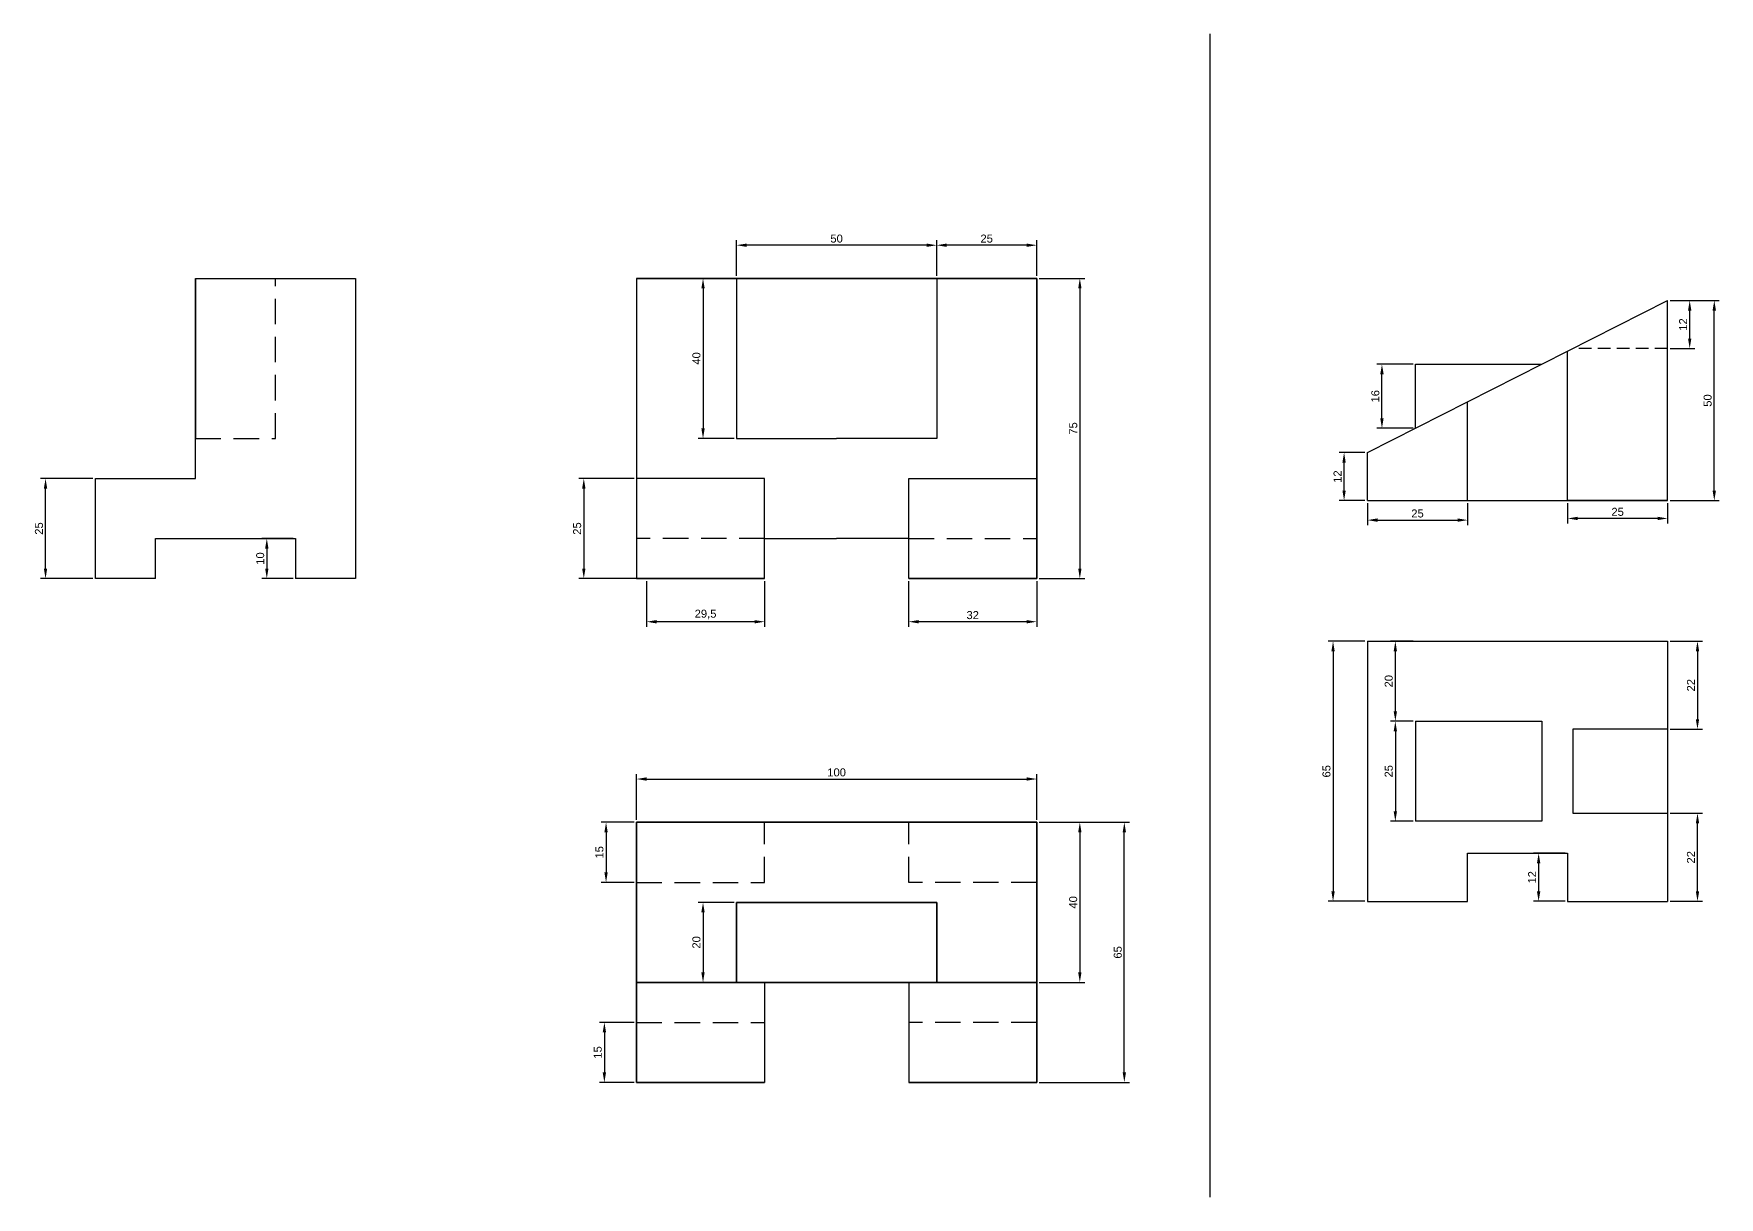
# Model space of a CAD drawing. Header units: millimetres. Extents: x 0 to 8460, y 0 to 1619.
# Drawn here: x 2470.6 to 2891.7, y 1328.3 to 1619.1 of the extents above; entities that cross this region are included whole.
import ezdxf

# ---------------------------------------------------------------- set-up
doc = ezdxf.new("R2010")
doc.units = ezdxf.units.MM
doc.linetypes.add('DASHED2', pattern=[9.525, 6.35, -3.175])
doc.linetypes.add('HIDDEN2', pattern=[4.7625, 3.175, -1.5875])
doc.styles.get("Standard").update_dxf_attribs({"font": 'arial.ttf'})
doc.dimstyles.new('ISO-25', dxfattribs={"dimtxt": 2, "dimasz": 2.5, "dimexe": 1.25, "dimexo": 0.625, "dimtad": 1, "dimtxsty": 'Standard', "dimcen": 2.5, "dimadec": 0, "dimazin": 0, "dimtfac": 1, "dimtmove": 0, "dimatfit": 3, "dimfxl": 1, "dimarcsym": 0})

# ---------------------------------------------------------------- blocks, each defined once
blk = doc.blocks.new('*D1')
at = {"color": 0, "lineweight": -2, "transparency": 16777216}
for p, q in [((2815.2, 1536.48), (2806.19, 1536.48)), ((2807.44, 1522.98), (2807.44, 1533.98)), ((2815.2, 1520.48), (2806.19, 1520.48))]:
    blk.add_line(p, q, dxfattribs=at)
at = {"color": 0, "transparency": 16777216}
for points in [[(2807.02, 1533.98), (2807.86, 1533.98), (2807.44, 1536.48)], [(2807.02, 1522.98), (2807.86, 1522.98), (2807.44, 1520.48)]]:
    blk.add_solid(points, dxfattribs=at)
at = {"layer": 'Defpoints', "color": 0, "transparency": 16777216}
for p in [(2807.44, 1536.48), (2815.83, 1536.48), (2815.83, 1520.48)]:
    blk.add_point(p, dxfattribs=at)
at = {"color": 0, "transparency": 16777216, "insert": (2805.79, 1528.48), "char_height": 2, "attachment_point": 5, "rotation": 90}
blk.add_mtext('16', dxfattribs=at)
blk = doc.blocks.new('*D2')
at = {"color": 0, "lineweight": -2, "transparency": 16777216}
for p, q in [((2879.45, 1552.4), (2891.73, 1552.4)), ((2890.48, 1504.9), (2890.48, 1549.9)), ((2879.45, 1502.4), (2891.73, 1502.4))]:
    blk.add_line(p, q, dxfattribs=at)
at = {"color": 0, "transparency": 16777216}
for points in [[(2890.06, 1549.9), (2890.9, 1549.9), (2890.48, 1552.4)], [(2890.06, 1504.9), (2890.9, 1504.9), (2890.48, 1502.4)]]:
    blk.add_solid(points, dxfattribs=at)
at = {"layer": 'Defpoints', "color": 0, "transparency": 16777216}
for p in [(2878.83, 1552.4), (2890.48, 1552.4), (2878.83, 1502.4)]:
    blk.add_point(p, dxfattribs=at)
at = {"color": 0, "transparency": 16777216, "insert": (2888.83, 1527.4), "char_height": 2, "attachment_point": 5, "rotation": 90}
blk.add_mtext('50', dxfattribs=at)
blk = doc.blocks.new('*D3')
at = {"color": 0, "lineweight": -2, "transparency": 16777216}
for p, q in [((2853.83, 1501.77), (2853.83, 1496.69)), ((2878.83, 1501.77), (2878.83, 1496.69)), ((2876.33, 1497.94), (2856.33, 1497.94))]:
    blk.add_line(p, q, dxfattribs=at)
at = {"color": 0, "transparency": 16777216}
for points in [[(2856.33, 1498.35), (2856.33, 1497.52), (2853.83, 1497.94)], [(2876.33, 1498.35), (2876.33, 1497.52), (2878.83, 1497.94)]]:
    blk.add_solid(points, dxfattribs=at)
at = {"layer": 'Defpoints', "color": 0, "transparency": 16777216}
for p in [(2853.83, 1502.4), (2878.83, 1502.4), (2853.83, 1497.94)]:
    blk.add_point(p, dxfattribs=at)
at = {"color": 0, "transparency": 16777216, "insert": (2866.33, 1499.58), "char_height": 2, "attachment_point": 5}
blk.add_mtext('25', dxfattribs=at)
blk = doc.blocks.new('*D4')
at = {"color": 0, "lineweight": -2, "transparency": 16777216}
for p, q in [((2803.83, 1501.77), (2803.83, 1496.27)), ((2828.83, 1501.77), (2828.83, 1496.27)), ((2806.33, 1497.52), (2826.33, 1497.52))]:
    blk.add_line(p, q, dxfattribs=at)
at = {"color": 0, "transparency": 16777216}
for points in [[(2806.33, 1497.94), (2806.33, 1497.1), (2803.83, 1497.52)], [(2826.33, 1497.94), (2826.33, 1497.1), (2828.83, 1497.52)]]:
    blk.add_solid(points, dxfattribs=at)
at = {"layer": 'Defpoints', "color": 0, "transparency": 16777216}
for p in [(2803.83, 1502.4), (2828.83, 1502.4), (2828.83, 1497.52)]:
    blk.add_point(p, dxfattribs=at)
at = {"color": 0, "transparency": 16777216, "insert": (2816.33, 1499.17), "char_height": 2, "attachment_point": 5}
blk.add_mtext('25', dxfattribs=at)
blk = doc.blocks.new('*D5')
at = {"color": 0, "lineweight": -2, "transparency": 16777216}
for p, q in [((2803.2, 1514.4), (2796.73, 1514.4)), ((2797.98, 1504.9), (2797.98, 1511.9)), ((2803.2, 1502.4), (2796.73, 1502.4))]:
    blk.add_line(p, q, dxfattribs=at)
at = {"color": 0, "transparency": 16777216}
for points in [[(2797.56, 1511.9), (2798.39, 1511.9), (2797.98, 1514.4)], [(2797.56, 1504.9), (2798.39, 1504.9), (2797.98, 1502.4)]]:
    blk.add_solid(points, dxfattribs=at)
at = {"layer": 'Defpoints', "color": 0, "transparency": 16777216}
for p in [(2797.98, 1514.4), (2803.83, 1514.4), (2803.83, 1502.4)]:
    blk.add_point(p, dxfattribs=at)
at = {"color": 0, "transparency": 16777216, "insert": (2796.35, 1508.4), "char_height": 2, "attachment_point": 5, "rotation": 90}
blk.add_mtext('12', dxfattribs=at)
blk = doc.blocks.new('*D6')
at = {"color": 0, "lineweight": -2, "transparency": 16777216}
for p, q in [((2879.45, 1552.4), (2885.58, 1552.4)), ((2884.33, 1542.9), (2884.33, 1549.9)), ((2879.45, 1540.4), (2885.58, 1540.4))]:
    blk.add_line(p, q, dxfattribs=at)
at = {"color": 0, "transparency": 16777216}
for points in [[(2883.92, 1549.9), (2884.75, 1549.9), (2884.33, 1552.4)], [(2883.92, 1542.9), (2884.75, 1542.9), (2884.33, 1540.4)]]:
    blk.add_solid(points, dxfattribs=at)
at = {"layer": 'Defpoints', "color": 0, "transparency": 16777216}
for p in [(2878.83, 1552.4), (2884.33, 1552.4), (2878.83, 1540.4)]:
    blk.add_point(p, dxfattribs=at)
at = {"color": 0, "transparency": 16777216, "insert": (2882.7, 1546.4), "char_height": 2, "attachment_point": 5, "rotation": 90}
blk.add_mtext('12', dxfattribs=at)
blk = doc.blocks.new('*D7')
at = {"color": 0, "lineweight": -2, "transparency": 16777216}
for p, q in [((2623.68, 1482.29), (2623.68, 1470.88)), ((2653.18, 1482.29), (2653.18, 1470.88)), ((2650.68, 1472.13), (2626.18, 1472.13))]:
    blk.add_line(p, q, dxfattribs=at)
at = {"color": 0, "transparency": 16777216}
for points in [[(2626.18, 1472.54), (2626.18, 1471.71), (2623.68, 1472.13)], [(2650.68, 1472.54), (2650.68, 1471.71), (2653.18, 1472.13)]]:
    blk.add_solid(points, dxfattribs=at)
at = {"layer": 'Defpoints', "color": 0, "transparency": 16777216}
for p in [(2623.68, 1482.92), (2653.18, 1482.92), (2623.68, 1472.13)]:
    blk.add_point(p, dxfattribs=at)
at = {"color": 0, "transparency": 16777216, "insert": (2638.43, 1473.95), "char_height": 2, "attachment_point": 5}
blk.add_mtext('29,5', dxfattribs=at)
blk = doc.blocks.new('*D8')
at = {"color": 0, "lineweight": -2, "transparency": 16777216}
for p, q in [((2689.18, 1482.29), (2689.18, 1470.88)), ((2721.18, 1482.29), (2721.18, 1470.88)), ((2718.68, 1472.13), (2691.68, 1472.13))]:
    blk.add_line(p, q, dxfattribs=at)
at = {"color": 0, "transparency": 16777216}
for points in [[(2691.68, 1472.54), (2691.68, 1471.71), (2689.18, 1472.13)], [(2718.68, 1472.54), (2718.68, 1471.71), (2721.18, 1472.13)]]:
    blk.add_solid(points, dxfattribs=at)
at = {"layer": 'Defpoints', "color": 0, "transparency": 16777216}
for p in [(2689.18, 1482.92), (2721.18, 1482.92), (2689.18, 1472.13)]:
    blk.add_point(p, dxfattribs=at)
at = {"color": 0, "transparency": 16777216, "insert": (2705.18, 1473.77), "char_height": 2, "attachment_point": 5}
blk.add_mtext('32', dxfattribs=at)
blk = doc.blocks.new('*D9')
at = {"color": 0, "lineweight": -2, "transparency": 16777216}
for p, q in [((2721.81, 1557.92), (2733.2, 1557.92)), ((2731.95, 1555.42), (2731.95, 1485.42)), ((2721.81, 1482.92), (2733.2, 1482.92))]:
    blk.add_line(p, q, dxfattribs=at)
at = {"color": 0, "transparency": 16777216}
for points in [[(2731.54, 1555.42), (2732.37, 1555.42), (2731.95, 1557.92)], [(2731.54, 1485.42), (2732.37, 1485.42), (2731.95, 1482.92)]]:
    blk.add_solid(points, dxfattribs=at)
at = {"layer": 'Defpoints', "color": 0, "transparency": 16777216}
for p in [(2721.18, 1557.92), (2721.18, 1482.92), (2731.95, 1482.92)]:
    blk.add_point(p, dxfattribs=at)
at = {"color": 0, "transparency": 16777216, "insert": (2730.31, 1520.42), "char_height": 2, "attachment_point": 5, "rotation": 90}
blk.add_mtext('75', dxfattribs=at)
blk = doc.blocks.new('*D10')
at = {"color": 0, "lineweight": -2, "transparency": 16777216}
for p, q in [((2621.18, 1422.63), (2621.18, 1434.07)), ((2623.68, 1432.82), (2718.68, 1432.82)), ((2721.18, 1422.63), (2721.18, 1434.07))]:
    blk.add_line(p, q, dxfattribs=at)
at = {"color": 0, "transparency": 16777216}
for points in [[(2623.68, 1433.24), (2623.68, 1432.41), (2621.18, 1432.82)], [(2718.68, 1433.24), (2718.68, 1432.41), (2721.18, 1432.82)]]:
    blk.add_solid(points, dxfattribs=at)
at = {"layer": 'Defpoints', "color": 0, "transparency": 16777216}
for p in [(2721.18, 1432.82), (2621.18, 1422), (2721.18, 1422)]:
    blk.add_point(p, dxfattribs=at)
at = {"color": 0, "transparency": 16777216, "insert": (2671.18, 1434.47), "char_height": 2, "attachment_point": 5}
blk.add_mtext('100', dxfattribs=at)
blk = doc.blocks.new('*D11')
at = {"color": 0, "lineweight": -2, "transparency": 16777216}
for p, q in [((2646.18, 1558.54), (2646.18, 1567.47)), ((2696.18, 1558.54), (2696.18, 1567.47)), ((2693.68, 1566.22), (2648.68, 1566.22))]:
    blk.add_line(p, q, dxfattribs=at)
at = {"color": 0, "transparency": 16777216}
for points in [[(2648.68, 1566.63), (2648.68, 1565.8), (2646.18, 1566.22)], [(2693.68, 1566.63), (2693.68, 1565.8), (2696.18, 1566.22)]]:
    blk.add_solid(points, dxfattribs=at)
at = {"layer": 'Defpoints', "color": 0, "transparency": 16777216}
for p in [(2646.18, 1566.22), (2646.18, 1557.92), (2696.18, 1557.92)]:
    blk.add_point(p, dxfattribs=at)
at = {"color": 0, "transparency": 16777216, "insert": (2671.18, 1567.86), "char_height": 2, "attachment_point": 5}
blk.add_mtext('50', dxfattribs=at)
blk = doc.blocks.new('*D12')
at = {"color": 0, "lineweight": -2, "transparency": 16777216}
for p, q in [((2696.18, 1558.54), (2696.18, 1567.47)), ((2721.18, 1558.54), (2721.18, 1567.47)), ((2718.68, 1566.22), (2698.68, 1566.22))]:
    blk.add_line(p, q, dxfattribs=at)
at = {"color": 0, "transparency": 16777216}
for points in [[(2698.68, 1566.63), (2698.68, 1565.8), (2696.18, 1566.22)], [(2718.68, 1566.63), (2718.68, 1565.8), (2721.18, 1566.22)]]:
    blk.add_solid(points, dxfattribs=at)
at = {"layer": 'Defpoints', "color": 0, "transparency": 16777216}
for p in [(2696.18, 1566.22), (2696.18, 1557.92), (2721.18, 1557.92)]:
    blk.add_point(p, dxfattribs=at)
at = {"color": 0, "transparency": 16777216, "insert": (2708.68, 1567.86), "char_height": 2, "attachment_point": 5}
blk.add_mtext('25', dxfattribs=at)
blk = doc.blocks.new('*D13')
at = {"color": 0, "lineweight": -2, "transparency": 16777216}
for p, q in [((2620.56, 1507.92), (2606.76, 1507.92)), ((2608.01, 1505.42), (2608.01, 1485.42)), ((2623.06, 1482.92), (2606.76, 1482.92))]:
    blk.add_line(p, q, dxfattribs=at)
at = {"color": 0, "transparency": 16777216}
for points in [[(2607.59, 1505.42), (2608.42, 1505.42), (2608.01, 1507.92)], [(2607.59, 1485.42), (2608.42, 1485.42), (2608.01, 1482.92)]]:
    blk.add_solid(points, dxfattribs=at)
at = {"layer": 'Defpoints', "color": 0, "transparency": 16777216}
for p in [(2621.18, 1507.92), (2608.01, 1482.92), (2623.68, 1482.92)]:
    blk.add_point(p, dxfattribs=at)
at = {"color": 0, "transparency": 16777216, "insert": (2606.36, 1495.42), "char_height": 2, "attachment_point": 5, "rotation": 90}
blk.add_mtext('25', dxfattribs=at)
blk = doc.blocks.new('*D14')
at = {"color": 0, "lineweight": -2, "transparency": 16777216}
for p, q in [((2645.56, 1557.92), (2636.55, 1557.92)), ((2637.8, 1555.42), (2637.8, 1520.42)), ((2645.56, 1517.92), (2636.55, 1517.92))]:
    blk.add_line(p, q, dxfattribs=at)
at = {"color": 0, "transparency": 16777216}
for points in [[(2637.39, 1555.42), (2638.22, 1555.42), (2637.8, 1557.92)], [(2637.39, 1520.42), (2638.22, 1520.42), (2637.8, 1517.92)]]:
    blk.add_solid(points, dxfattribs=at)
at = {"layer": 'Defpoints', "color": 0, "transparency": 16777216}
for p in [(2646.18, 1557.92), (2637.8, 1517.92), (2646.18, 1517.92)]:
    blk.add_point(p, dxfattribs=at)
at = {"color": 0, "transparency": 16777216, "insert": (2636.16, 1537.92), "char_height": 2, "attachment_point": 5, "rotation": 90}
blk.add_mtext('40', dxfattribs=at)
blk = doc.blocks.new('*D15')
at = {"color": 0, "lineweight": -2, "transparency": 16777216}
for p, q in [((2645.56, 1402), (2636.55, 1402)), ((2637.8, 1399.5), (2637.8, 1384.5)), ((2645.56, 1382), (2636.55, 1382))]:
    blk.add_line(p, q, dxfattribs=at)
at = {"color": 0, "transparency": 16777216}
for points in [[(2637.38, 1399.5), (2638.21, 1399.5), (2637.8, 1402)], [(2637.38, 1384.5), (2638.21, 1384.5), (2637.8, 1382)]]:
    blk.add_solid(points, dxfattribs=at)
at = {"layer": 'Defpoints', "color": 0, "transparency": 16777216}
for p in [(2646.18, 1402), (2637.8, 1382), (2646.18, 1382)]:
    blk.add_point(p, dxfattribs=at)
at = {"color": 0, "transparency": 16777216, "insert": (2636.15, 1392), "char_height": 2, "attachment_point": 5, "rotation": 90}
blk.add_mtext('20', dxfattribs=at)
blk = doc.blocks.new('*D16')
at = {"color": 0, "lineweight": -2, "transparency": 16777216}
for p, q in [((2620.56, 1422), (2612.32, 1422)), ((2613.57, 1419.5), (2613.57, 1409.5)), ((2620.56, 1407), (2612.32, 1407))]:
    blk.add_line(p, q, dxfattribs=at)
at = {"color": 0, "transparency": 16777216}
for points in [[(2613.15, 1419.5), (2613.98, 1419.5), (2613.57, 1422)], [(2613.15, 1409.5), (2613.98, 1409.5), (2613.57, 1407)]]:
    blk.add_solid(points, dxfattribs=at)
at = {"layer": 'Defpoints', "color": 0, "transparency": 16777216}
for p in [(2621.18, 1422), (2613.57, 1407), (2621.18, 1407)]:
    blk.add_point(p, dxfattribs=at)
at = {"color": 0, "transparency": 16777216, "insert": (2611.92, 1414.5), "char_height": 2, "attachment_point": 5, "rotation": 90}
blk.add_mtext('15', dxfattribs=at)
blk = doc.blocks.new('*D17')
at = {"color": 0, "lineweight": -2, "transparency": 16777216}
for p, q in [((2620.56, 1372), (2611.9, 1372)), ((2613.15, 1369.5), (2613.15, 1359.5)), ((2620.56, 1357), (2611.9, 1357))]:
    blk.add_line(p, q, dxfattribs=at)
at = {"color": 0, "transparency": 16777216}
for points in [[(2612.73, 1369.5), (2613.57, 1369.5), (2613.15, 1372)], [(2612.73, 1359.5), (2613.57, 1359.5), (2613.15, 1357)]]:
    blk.add_solid(points, dxfattribs=at)
at = {"layer": 'Defpoints', "color": 0, "transparency": 16777216}
for p in [(2621.18, 1372), (2613.15, 1357), (2621.18, 1357)]:
    blk.add_point(p, dxfattribs=at)
at = {"color": 0, "transparency": 16777216, "insert": (2611.5, 1364.5), "char_height": 2, "attachment_point": 5, "rotation": 90}
blk.add_mtext('15', dxfattribs=at)
blk = doc.blocks.new('*D18')
at = {"color": 0, "lineweight": -2, "transparency": 16777216}
for p, q in [((2721.81, 1422), (2733.2, 1422)), ((2731.95, 1419.5), (2731.95, 1384.5)), ((2721.81, 1382), (2733.2, 1382))]:
    blk.add_line(p, q, dxfattribs=at)
at = {"color": 0, "transparency": 16777216}
for points in [[(2731.53, 1419.5), (2732.37, 1419.5), (2731.95, 1422)], [(2731.53, 1384.5), (2732.37, 1384.5), (2731.95, 1382)]]:
    blk.add_solid(points, dxfattribs=at)
at = {"layer": 'Defpoints', "color": 0, "transparency": 16777216}
for p in [(2721.18, 1422), (2721.18, 1382), (2731.95, 1382)]:
    blk.add_point(p, dxfattribs=at)
at = {"color": 0, "transparency": 16777216, "insert": (2730.3, 1402), "char_height": 2, "attachment_point": 5, "rotation": 90}
blk.add_mtext('40', dxfattribs=at)
blk = doc.blocks.new('*D19')
at = {"color": 0, "lineweight": -2, "transparency": 16777216}
for p, q in [((2721.81, 1422), (2744.32, 1422)), ((2743.07, 1359.5), (2743.07, 1419.5)), ((2721.81, 1357), (2744.32, 1357))]:
    blk.add_line(p, q, dxfattribs=at)
at = {"color": 0, "transparency": 16777216}
for points in [[(2742.66, 1419.5), (2743.49, 1419.5), (2743.07, 1422)], [(2742.66, 1359.5), (2743.49, 1359.5), (2743.07, 1357)]]:
    blk.add_solid(points, dxfattribs=at)
at = {"layer": 'Defpoints', "color": 0, "transparency": 16777216}
for p in [(2721.18, 1422), (2743.07, 1422), (2721.18, 1357)]:
    blk.add_point(p, dxfattribs=at)
at = {"color": 0, "transparency": 16777216, "insert": (2741.43, 1389.5), "char_height": 2, "attachment_point": 5, "rotation": 90}
blk.add_mtext('65', dxfattribs=at)
blk = doc.blocks.new('*D20')
at = {"color": 0, "lineweight": -2, "transparency": 16777216}
for p, q in [((2485.36, 1507.92), (2472.27, 1507.92)), ((2473.52, 1485.42), (2473.52, 1505.42)), ((2485.36, 1482.92), (2472.27, 1482.92))]:
    blk.add_line(p, q, dxfattribs=at)
at = {"color": 0, "transparency": 16777216}
for points in [[(2473.1, 1505.42), (2473.93, 1505.42), (2473.52, 1507.92)], [(2473.1, 1485.42), (2473.93, 1485.42), (2473.52, 1482.92)]]:
    blk.add_solid(points, dxfattribs=at)
at = {"layer": 'Defpoints', "color": 0, "transparency": 16777216}
for p in [(2473.52, 1507.92), (2485.98, 1507.92), (2485.98, 1482.92)]:
    blk.add_point(p, dxfattribs=at)
at = {"color": 0, "transparency": 16777216, "insert": (2471.87, 1495.42), "char_height": 2, "attachment_point": 5, "rotation": 90}
blk.add_mtext('25', dxfattribs=at)
blk = doc.blocks.new('*D21')
at = {"color": 0, "lineweight": -2, "transparency": 16777216}
for p, q in [((2535.36, 1492.92), (2527.55, 1492.92)), ((2528.8, 1490.42), (2528.8, 1485.42)), ((2535.36, 1482.92), (2527.55, 1482.92))]:
    blk.add_line(p, q, dxfattribs=at)
at = {"color": 0, "transparency": 16777216}
for points in [[(2528.39, 1490.42), (2529.22, 1490.42), (2528.8, 1492.92)], [(2528.39, 1485.42), (2529.22, 1485.42), (2528.8, 1482.92)]]:
    blk.add_solid(points, dxfattribs=at)
at = {"layer": 'Defpoints', "color": 0, "transparency": 16777216}
for p in [(2535.98, 1492.92), (2528.8, 1482.92), (2535.98, 1482.92)]:
    blk.add_point(p, dxfattribs=at)
at = {"color": 0, "transparency": 16777216, "insert": (2527.16, 1487.92), "char_height": 2, "attachment_point": 5, "rotation": 90}
blk.add_mtext('10', dxfattribs=at)
blk = doc.blocks.new('*D22')
at = {"color": 0, "lineweight": -2, "transparency": 16777216}
for p, q in [((2815.2, 1447.26), (2809.54, 1447.26)), ((2810.79, 1444.76), (2810.79, 1424.76)), ((2815.2, 1422.26), (2809.54, 1422.26))]:
    blk.add_line(p, q, dxfattribs=at)
at = {"color": 0, "transparency": 16777216}
for points in [[(2810.37, 1444.76), (2811.2, 1444.76), (2810.79, 1447.26)], [(2810.37, 1424.76), (2811.2, 1424.76), (2810.79, 1422.26)]]:
    blk.add_solid(points, dxfattribs=at)
at = {"layer": 'Defpoints', "color": 0, "transparency": 16777216}
for p in [(2815.83, 1447.26), (2810.79, 1422.26), (2815.83, 1422.26)]:
    blk.add_point(p, dxfattribs=at)
at = {"color": 0, "transparency": 16777216, "insert": (2809.14, 1434.76), "char_height": 2, "attachment_point": 5, "rotation": 90}
blk.add_mtext('25', dxfattribs=at)
blk = doc.blocks.new('*D23')
at = {"color": 0, "lineweight": -2, "transparency": 16777216}
for p, q in [((2879.45, 1467.26), (2887.53, 1467.26)), ((2886.28, 1464.76), (2886.28, 1447.76)), ((2879.45, 1445.26), (2887.53, 1445.26))]:
    blk.add_line(p, q, dxfattribs=at)
at = {"color": 0, "transparency": 16777216}
for points in [[(2885.87, 1464.76), (2886.7, 1464.76), (2886.28, 1467.26)], [(2885.87, 1447.76), (2886.7, 1447.76), (2886.28, 1445.26)]]:
    blk.add_solid(points, dxfattribs=at)
at = {"layer": 'Defpoints', "color": 0, "transparency": 16777216}
for p in [(2878.83, 1467.26), (2878.83, 1445.26), (2886.28, 1445.26)]:
    blk.add_point(p, dxfattribs=at)
at = {"color": 0, "transparency": 16777216, "insert": (2884.65, 1456.26), "char_height": 2, "attachment_point": 5, "rotation": 90}
blk.add_mtext('22', dxfattribs=at)
blk = doc.blocks.new('*D24')
at = {"color": 0, "lineweight": -2, "transparency": 16777216}
for p, q in [((2879.45, 1424.26), (2887.53, 1424.26)), ((2886.28, 1404.76), (2886.28, 1421.76)), ((2879.45, 1402.26), (2887.53, 1402.26))]:
    blk.add_line(p, q, dxfattribs=at)
at = {"color": 0, "transparency": 16777216}
for points in [[(2885.87, 1421.76), (2886.7, 1421.76), (2886.28, 1424.26)], [(2885.87, 1404.76), (2886.7, 1404.76), (2886.28, 1402.26)]]:
    blk.add_solid(points, dxfattribs=at)
at = {"layer": 'Defpoints', "color": 0, "transparency": 16777216}
for p in [(2878.83, 1424.26), (2886.28, 1424.26), (2878.83, 1402.26)]:
    blk.add_point(p, dxfattribs=at)
at = {"color": 0, "transparency": 16777216, "insert": (2884.65, 1413.26), "char_height": 2, "attachment_point": 5, "rotation": 90}
blk.add_mtext('22', dxfattribs=at)
blk = doc.blocks.new('*D25')
at = {"color": 0, "lineweight": -2, "transparency": 16777216}
for p, q in [((2803.2, 1467.26), (2793.97, 1467.26)), ((2795.22, 1464.76), (2795.22, 1404.76)), ((2803.2, 1402.26), (2793.97, 1402.26))]:
    blk.add_line(p, q, dxfattribs=at)
at = {"color": 0, "transparency": 16777216}
for points in [[(2794.81, 1464.76), (2795.64, 1464.76), (2795.22, 1467.26)], [(2794.81, 1404.76), (2795.64, 1404.76), (2795.22, 1402.26)]]:
    blk.add_solid(points, dxfattribs=at)
at = {"layer": 'Defpoints', "color": 0, "transparency": 16777216}
for p in [(2803.83, 1467.26), (2795.22, 1402.26), (2803.83, 1402.26)]:
    blk.add_point(p, dxfattribs=at)
at = {"color": 0, "transparency": 16777216, "insert": (2793.58, 1434.76), "char_height": 2, "attachment_point": 5, "rotation": 90}
blk.add_mtext('65', dxfattribs=at)
blk = doc.blocks.new('*D26')
at = {"color": 0, "lineweight": -2, "transparency": 16777216}
for p, q in [((2853.2, 1414.26), (2845.34, 1414.26)), ((2846.59, 1411.76), (2846.59, 1404.76)), ((2853.2, 1402.26), (2845.34, 1402.26))]:
    blk.add_line(p, q, dxfattribs=at)
at = {"color": 0, "transparency": 16777216}
for points in [[(2846.17, 1411.76), (2847.01, 1411.76), (2846.59, 1414.26)], [(2846.17, 1404.76), (2847.01, 1404.76), (2846.59, 1402.26)]]:
    blk.add_solid(points, dxfattribs=at)
at = {"layer": 'Defpoints', "color": 0, "transparency": 16777216}
for p in [(2853.83, 1414.26), (2846.59, 1402.26), (2853.83, 1402.26)]:
    blk.add_point(p, dxfattribs=at)
at = {"color": 0, "transparency": 16777216, "insert": (2844.96, 1408.26), "char_height": 2, "attachment_point": 5, "rotation": 90}
blk.add_mtext('12', dxfattribs=at)
blk = doc.blocks.new('*D27')
at = {"color": 0, "lineweight": -2, "transparency": 16777216}
for p, q in [((2815.2, 1467.26), (2809.54, 1467.26)), ((2810.79, 1449.76), (2810.79, 1464.76)), ((2815.2, 1447.26), (2809.54, 1447.26))]:
    blk.add_line(p, q, dxfattribs=at)
at = {"color": 0, "transparency": 16777216}
for points in [[(2810.37, 1464.76), (2811.2, 1464.76), (2810.79, 1467.26)], [(2810.37, 1449.76), (2811.2, 1449.76), (2810.79, 1447.26)]]:
    blk.add_solid(points, dxfattribs=at)
at = {"layer": 'Defpoints', "color": 0, "transparency": 16777216}
for p in [(2810.79, 1467.26), (2815.83, 1467.26), (2815.83, 1447.26)]:
    blk.add_point(p, dxfattribs=at)
at = {"color": 0, "transparency": 16777216, "insert": (2809.14, 1457.26), "char_height": 2, "attachment_point": 5, "rotation": 90}
blk.add_mtext('20', dxfattribs=at)

msp = doc.modelspace()

# ---------------------------------------------------------------- linework, layer by layer
for p, q in [((2764.395, 1619.069), (2764.395, 1328.3)), ((2510.983, 1557.919), (2550.983, 1557.919)), ((2510.983, 1507.919), (2510.983, 1557.919)), ((2510.983, 1557.919), (2510.983, 1517.919)), ((2550.983, 1557.919), (2550.983, 1482.919)), ((2721.184, 1557.919), (2621.184, 1557.919)), ((2621.184, 1557.919), (2621.184, 1482.919)), ((2621.184, 1557.919), (2646.184, 1557.919)), ((2621.184, 1557.919), (2721.184, 1557.919)), ((2646.184, 1557.919), (2646.184, 1517.919)), ((2721.184, 1557.919), (2696.184, 1557.919)), ((2696.184, 1557.919), (2696.184, 1517.919)), ((2721.184, 1482.919), (2721.184, 1557.919)), ((2721.184, 1557.919), (2721.184, 1482.919)), ((2803.829, 1514.397), (2878.829, 1552.397)), ((2878.829, 1502.397), (2878.829, 1552.397)), ((2878.829, 1540.397), (2878.829, 1552.397)), ((2853.829, 1502.397), (2853.829, 1539.73)), ((2815.829, 1520.477), (2815.829, 1536.477)), ((2815.829, 1536.477), (2847.408, 1536.477)), ((2828.829, 1502.397), (2828.829, 1527.064)), ((2646.184, 1517.919), (2671.184, 1517.919)), ((2696.184, 1517.919), (2671.184, 1517.919)), ((2803.829, 1502.397), (2803.829, 1514.397)), ((2485.983, 1482.919), (2485.983, 1507.919)), ((2485.983, 1482.919), (2485.983, 1507.919)), ((2485.983, 1507.919), (2510.983, 1507.919)), ((2653.184, 1507.919), (2621.184, 1507.919)), ((2653.184, 1482.919), (2653.184, 1507.919)), ((2689.184, 1482.919), (2689.184, 1507.919)), ((2689.184, 1507.919), (2721.184, 1507.919)), ((2803.829, 1502.397), (2878.829, 1502.397)), ((2803.829, 1502.397), (2828.829, 1502.397)), ((2878.829, 1502.397), (2853.829, 1502.397)), ((2500.983, 1482.919), (2500.983, 1492.919)), ((2500.983, 1492.919), (2535.983, 1492.919)), ((2535.983, 1492.919), (2535.983, 1482.919)), ((2653.184, 1482.919), (2653.184, 1492.919)), ((2653.184, 1492.919), (2671.184, 1492.919)), ((2689.184, 1492.919), (2671.184, 1492.919)), ((2689.184, 1482.919), (2689.184, 1492.919)), ((2500.983, 1482.919), (2485.983, 1482.919)), ((2550.983, 1482.919), (2535.983, 1482.919)), ((2621.184, 1482.919), (2653.184, 1482.919)), ((2653.184, 1482.919), (2621.184, 1482.919)), ((2721.184, 1482.919), (2689.184, 1482.919)), ((2689.184, 1482.919), (2721.184, 1482.919)), ((2803.829, 1467.256), (2878.829, 1467.256)), ((2803.829, 1467.256), (2803.829, 1402.256)), ((2878.829, 1467.256), (2878.829, 1402.256)), ((2815.829, 1447.256), (2847.408, 1447.256)), ((2815.829, 1447.256), (2815.829, 1422.256)), ((2847.408, 1447.256), (2847.408, 1422.256)), ((2878.829, 1445.256), (2855.145, 1445.256)), ((2855.145, 1445.256), (2855.145, 1424.256)), ((2855.145, 1424.256), (2878.829, 1424.256)), ((2621.184, 1422.003), (2721.184, 1422.003)), ((2621.184, 1357.003), (2621.184, 1422.003)), ((2721.184, 1422.003), (2621.184, 1422.003)), ((2621.184, 1422.003), (2621.184, 1357.003)), ((2721.184, 1422.003), (2721.184, 1357.003)), ((2721.184, 1357.003), (2721.184, 1422.003)), ((2847.408, 1422.256), (2815.829, 1422.256)), ((2828.829, 1402.256), (2828.829, 1414.256)), ((2828.829, 1414.256), (2853.829, 1414.256)), ((2853.829, 1414.256), (2853.829, 1402.256)), ((2646.184, 1382.003), (2646.184, 1402.003)), ((2646.184, 1402.003), (2696.184, 1402.003)), ((2696.184, 1402.003), (2646.184, 1402.003)), ((2646.184, 1402.003), (2646.184, 1382.003)), ((2696.184, 1402.003), (2696.184, 1382.003)), ((2696.184, 1382.003), (2696.184, 1402.003)), ((2803.829, 1402.256), (2828.829, 1402.256)), ((2853.829, 1402.256), (2878.829, 1402.256)), ((2621.184, 1382.003), (2646.184, 1382.003)), ((2621.184, 1382.003), (2653.184, 1382.003)), ((2646.184, 1382.003), (2621.184, 1382.003)), ((2646.184, 1382.003), (2696.184, 1382.003)), ((2696.184, 1382.003), (2646.184, 1382.003)), ((2653.184, 1382.003), (2653.184, 1357.003)), ((2721.184, 1382.003), (2689.184, 1382.003)), ((2689.184, 1382.003), (2689.184, 1357.003)), ((2696.184, 1382.003), (2721.184, 1382.003)), ((2721.184, 1382.003), (2696.184, 1382.003)), ((2621.184, 1357.003), (2653.184, 1357.003)), ((2653.184, 1357.003), (2621.184, 1357.003)), ((2721.184, 1357.003), (2689.184, 1357.003)), ((2689.184, 1357.003), (2721.184, 1357.003))]:
    msp.add_line(p, q)
at = {"linetype": 'DASHED2'}
for p, q in [((2530.983, 1517.919), (2530.983, 1557.919)), ((2510.983, 1517.919), (2530.983, 1517.919)), ((2653.184, 1492.919), (2621.184, 1492.919)), ((2689.184, 1492.919), (2721.184, 1492.919)), ((2653.184, 1407.003), (2653.184, 1422.003)), ((2689.184, 1407.003), (2689.184, 1422.003)), ((2621.184, 1407.003), (2653.184, 1407.003)), ((2721.184, 1407.003), (2689.184, 1407.003)), ((2621.184, 1372.003), (2653.184, 1372.003)), ((2721.184, 1372.003), (2689.184, 1372.003))]:
    msp.add_line(p, q, dxfattribs=at)
at = {"linetype": 'HIDDEN2'}
msp.add_line((2878.829, 1540.397), (2855.145, 1540.397), dxfattribs=at)

# ---------------------------------------------------------------- dimensions: what is measured, and where the dimension line sits
for base, p1, p2, picture, middle in [((2646.184, 1566.216), (2696.184, 1557.919), (2646.184, 1557.919), '*D11', (2671.184, 1567.862)), ((2696.184, 1566.216), (2721.184, 1557.919), (2696.184, 1557.919), '*D12', (2708.684, 1567.862)), ((2828.829, 1497.52), (2803.829, 1502.397), (2828.829, 1502.397), '*D4', (2816.329, 1499.166)), ((2853.829, 1497.937), (2878.829, 1502.397), (2853.829, 1502.397), '*D3', (2866.329, 1499.583)), ((2623.684, 1472.127), (2653.184, 1482.919), (2623.684, 1482.919), '*D7', (2638.434, 1473.954)), ((2689.184, 1472.127), (2721.184, 1482.919), (2689.184, 1482.919), '*D8', (2705.184, 1473.774)), ((2721.184, 1432.825), (2621.184, 1422.003), (2721.184, 1422.003), '*D10', (2671.184, 1434.471))]:
    dim = msp.add_linear_dim(base=base, p1=p1, p2=p2, dimstyle='ISO-25')
    dim.commit()
    dim.dimension.update_dxf_attribs({"geometry": picture, "text_midpoint": middle})
for base, p1, p2, picture, middle in [((2637.803, 1517.919), (2646.184, 1557.919), (2646.184, 1517.919), '*D14', (2636.157, 1537.919)), ((2731.954, 1482.919), (2721.184, 1557.919), (2721.184, 1482.919), '*D9', (2730.312, 1520.419)), ((2884.334, 1552.397), (2878.829, 1540.397), (2878.829, 1552.397), '*D6', (2882.705, 1546.397)), ((2807.438, 1536.477), (2815.829, 1520.477), (2815.829, 1536.477), '*D1', (2805.792, 1528.477)), ((2797.976, 1514.397), (2803.829, 1502.397), (2803.829, 1514.397), '*D5', (2796.347, 1508.397)), ((2473.517, 1507.919), (2485.983, 1482.919), (2485.983, 1507.919), '*D20', (2471.871, 1495.419)), ((2608.008, 1482.919), (2621.184, 1507.919), (2623.684, 1482.919), '*D13', (2606.362, 1495.419)), ((2528.802, 1482.919), (2535.983, 1492.919), (2535.983, 1482.919), '*D21', (2527.156, 1487.919)), ((2795.222, 1402.256), (2803.829, 1467.256), (2803.829, 1402.256), '*D25', (2793.576, 1434.756)), ((2810.788, 1467.256), (2815.829, 1447.256), (2815.829, 1467.256), '*D27', (2809.142, 1457.256)), ((2886.283, 1445.256), (2878.829, 1467.256), (2878.829, 1445.256), '*D23', (2884.654, 1456.256)), ((2810.788, 1422.256), (2815.829, 1447.256), (2815.829, 1422.256), '*D22', (2809.142, 1434.756)), ((2886.283, 1424.256), (2878.829, 1402.256), (2878.829, 1424.256), '*D24', (2884.654, 1413.256)), ((2613.565, 1407.003), (2621.184, 1422.003), (2621.184, 1407.003), '*D16', (2611.919, 1414.503)), ((2731.949, 1382.003), (2721.184, 1422.003), (2721.184, 1382.003), '*D18', (2730.303, 1402.003)), ((2743.073, 1422.003), (2721.184, 1357.003), (2721.184, 1422.003), '*D19', (2741.426, 1389.503)), ((2846.59, 1402.256), (2853.829, 1414.256), (2853.829, 1402.256), '*D26', (2844.961, 1408.256)), ((2637.798, 1382.003), (2646.184, 1402.003), (2646.184, 1382.003), '*D15', (2636.152, 1392.003)), ((2613.148, 1357.003), (2621.184, 1372.003), (2621.184, 1357.003), '*D17', (2611.502, 1364.503))]:
    dim = msp.add_linear_dim(base=base, p1=p1, p2=p2, angle=90, dimstyle='ISO-25')
    dim.commit()
    dim.dimension.update_dxf_attribs({"geometry": picture, "text_midpoint": middle})
dim = msp.add_linear_dim(base=(2890.481, 1552.397), p1=(2878.829, 1502.397), p2=(2878.829, 1552.397), angle=90, dimstyle='ISO-25')
dim.commit()
dim.dimension.update_dxf_attribs({"geometry": '*D2', "text_midpoint": (2890.481, 1527.397), "dimtype": 160})

doc.saveas('drawing.dxf')
